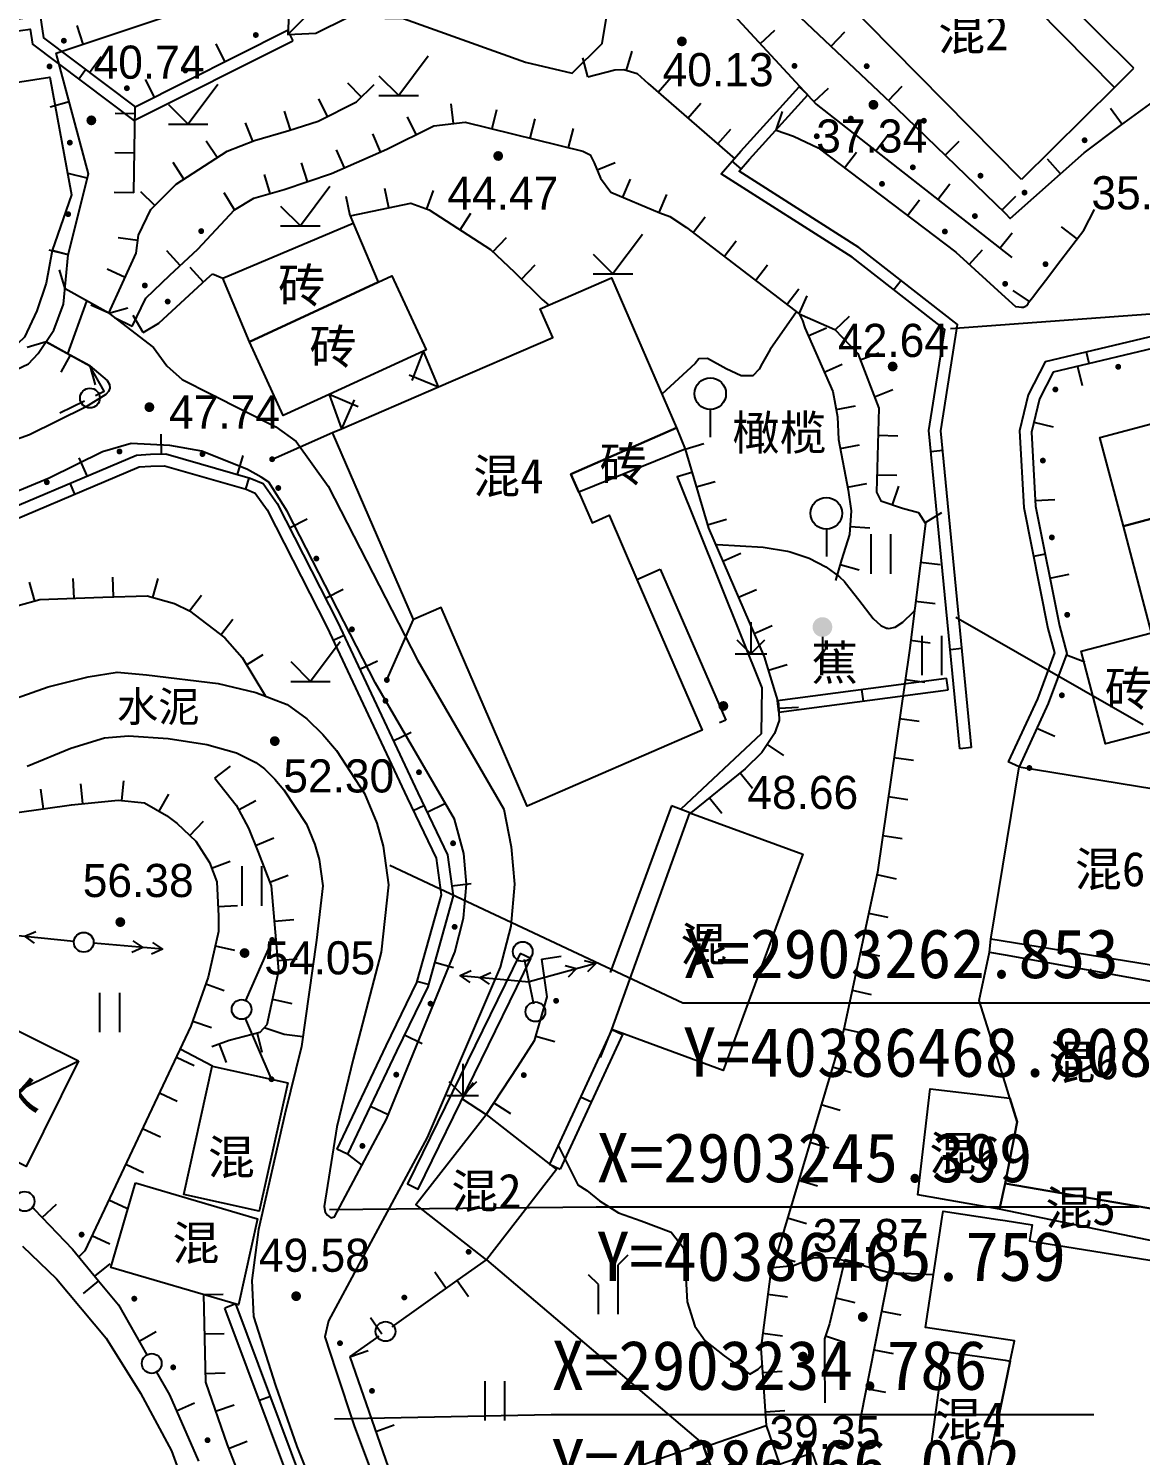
# Model space of a CAD drawing. Header units: metres. Extents: x 36500 to 80772748, y -35000 to 5806266.
# Drawn here: x 40382659 to 40382715.4, y 2902416.9 to 2902489.2 of the extents above; entities that cross this region are included whole.
import ezdxf
from ezdxf.enums import TextEntityAlignment as Align

# ---------------------------------------------------------------- set-up
doc = ezdxf.new("R2010")
doc.units = ezdxf.units.M
doc.header["$LTSCALE"] = 10
for name, pattern in [('2', [0]), ('229', [1.5, 1, -0.5]), ('243432', [0]), ('X1', [1.5, 1, -0.5])]:
    doc.linetypes.add(name, pattern=pattern)
doc.layers.add('dx', color=252, linetype='Continuous')
doc.layers.add('坐标', color=7, linetype='Continuous')
doc.styles.add('DMZD', font='')
doc.styles.add('GKXD', font='')
doc.styles.add('HZ', font='')
doc.styles.add('JMXD', font='')
doc.styles.add('JTXD', font='')
doc.styles.add('ZBZD', font='')
doc.styles.get('DMZD').set_extended_font_data('方正中等线简体')
doc.styles.get('GKXD').set_extended_font_data('SimSun')
doc.styles.get('HZ').set_extended_font_data('SimSun')
doc.styles.get('JMXD').set_extended_font_data('SimSun')
doc.styles.get('JTXD').set_extended_font_data('SimSun')
doc.styles.get('ZBZD').set_extended_font_data('SimSun')
doc.linetypes.add('120', pattern='A,0,[149,SSAAA.SHX,S=0.1,R=0,X=0,Y=0],-0.8', length=0.8)

# ---------------------------------------------------------------- blocks, each defined once
blk = doc.blocks.new('954200')
at = {"color": 0, "linetype": 'Continuous', "lineweight": -3, "flags": 128}
for points in [[(0, 1.6), (0, 0), (0.707, 0.707)], [(-0.8, 0), (0.8, 0)], [(-0.707, 0.707), (0, 0)]]:
    blk.add_lwpolyline(points, dxfattribs=at)
blk = doc.blocks.new('925100')
at = {"linetype": '2'}
h = blk.add_hatch(color=0, dxfattribs=at)
edge = h.paths.add_edge_path(flags=0)
edge.add_arc((0, 2), 0.5, 0, 360)
at = {"color": 0, "linetype": 'Continuous', "flags": 128}
blk.add_lwpolyline([(0, 1.5), (0, 0)], dxfattribs=at)
blk = doc.blocks.new('914100')
at = {"color": 0, "linetype": 'Continuous', "lineweight": -3, "flags": 128}
for points in [[(1.5, 2), (0, 0)], [(-1, 1), (0, 0)], [(-1, 0), (1, 0)]]:
    blk.add_lwpolyline(points, dxfattribs=at)
blk = doc.blocks.new('941100')
at = {"color": 0, "linetype": 'Continuous', "lineweight": -3, "flags": 128}
for points in [[(-0.5, 2), (-0.5, 0)], [(0.5, 2), (0.5, 0)]]:
    blk.add_lwpolyline(points, dxfattribs=at)
blk = doc.blocks.new('921100')
at = {"color": 0, "linetype": 'Continuous', "lineweight": -3, "flags": 128}
blk.add_lwpolyline([(0, 1.4), (0, 0)], dxfattribs=at)
at = {"color": 0, "linetype": 'Continuous', "lineweight": -3}
blk.add_circle((0, 2.2), 0.8, dxfattribs=at)
blk = doc.blocks.new('6452110')
at = {"linetype": '2'}
h = blk.add_hatch(color=0, dxfattribs=at)
edge = h.paths.add_edge_path(flags=0)
edge.add_arc((0, 0.85), 0.15, 0, 360)
blk = doc.blocks.new('6452120')
at = {"color": 0, "linetype": 'Continuous', "flags": 128}
blk.add_lwpolyline([(0, 0), (0, 1)], dxfattribs=at)
blk = doc.blocks.new('4641010')
at = {"color": 0, "linetype": 'Continuous', "flags": 128}
blk.add_lwpolyline([(0, 0), (0, 1)], dxfattribs=at)
blk = doc.blocks.new('5210030')
at = {"linetype": '2'}
h = blk.add_hatch(color=0, dxfattribs=at)
edge = h.paths.add_edge_path(flags=0)
edge.add_arc((3.85, 0), 0.15, 0, 360)
at = {"color": 0, "linetype": 'Continuous', "flags": 128}
blk.add_lwpolyline([(3.8, 0), (0.5, 0)], dxfattribs=at)
blk = doc.blocks.new('513200')
at = {"color": 0, "linetype": 'Continuous', "lineweight": -3}
blk.add_circle((0, 0), 0.5, dxfattribs=at)
blk = doc.blocks.new('5113010')
at = {"color": 0, "linetype": 'Continuous', "flags": 128}
for points in [[(4, 0), (0.5, 0)], [(2.48, 0.3), (3, 0), (2.48, -0.3)], [(3.48, 0.3), (4, 0), (3.48, -0.3)]]:
    blk.add_lwpolyline(points, dxfattribs=at)
blk = doc.blocks.new('5142010')
at = {"color": 0, "linetype": 'Continuous'}
blk.add_circle((0, 0), 0.5, dxfattribs=at)
blk = doc.blocks.new('gc200')
at = {"linetype": '2'}
h = blk.add_hatch(color=0, dxfattribs=at)
edge = h.paths.add_edge_path(flags=0)
edge.add_arc((0, 0), 0.25, 0, 360)

msp = doc.modelspace()

# ---------------------------------------------------------------- hatches: boundary and pattern name
at = {"layer": 'dx', "linetype": '2'}
h = msp.add_hatch(color=252, dxfattribs=at)
edge = h.paths.add_edge_path(flags=0)
edge.add_arc((40382660.79, 2902488.624), 0.15, 0, 360)
h = msp.add_hatch(color=252, dxfattribs=at)
edge = h.paths.add_edge_path(flags=0)
edge.add_arc((40382670.52, 2902488.914), 0.15, 0, 360)
h = msp.add_hatch(color=252, dxfattribs=at)
edge = h.paths.add_edge_path(flags=0)
edge.add_arc((40382660.064, 2902487.322), 0.15, 0, 360)
h = msp.add_hatch(color=252, dxfattribs=at)
edge = h.paths.add_edge_path(flags=0)
edge.add_arc((40382666.947, 2902487.115), 0.15, 0, 360)
h = msp.add_hatch(color=252, dxfattribs=at)
edge = h.paths.add_edge_path(flags=0)
edge.add_arc((40382697.827, 2902487.347), 0.15, 0, 360)
h = msp.add_hatch(color=252, dxfattribs=at)
edge = h.paths.add_edge_path(flags=0)
edge.add_arc((40382701.487, 2902487.333), 0.15, 0, 360)
h = msp.add_hatch(color=252, dxfattribs=at)
edge = h.paths.add_edge_path(flags=0)
edge.add_arc((40382663.985, 2902486.216), 0.15, 0, 360)
h = msp.add_hatch(color=252, dxfattribs=at)
edge = h.paths.add_edge_path(flags=0)
edge.add_arc((40382700.68, 2902484.677), 0.15, 0, 360)
h = msp.add_hatch(color=252, dxfattribs=at)
edge = h.paths.add_edge_path(flags=0)
edge.add_arc((40382704.387, 2902484.568), 0.15, 0, 360)
h = msp.add_hatch(color=252, dxfattribs=at)
edge = h.paths.add_edge_path(flags=0)
edge.add_arc((40382661.094, 2902483.457), 0.15, 0, 360)
h = msp.add_hatch(color=252, dxfattribs=at)
edge = h.paths.add_edge_path(flags=0)
edge.add_arc((40382698.955, 2902483.782), 0.15, 0, 360)
h = msp.add_hatch(color=252, dxfattribs=at)
edge = h.paths.add_edge_path(flags=0)
edge.add_arc((40382712.534, 2902483.578), 0.15, 0, 360)
h = msp.add_hatch(color=252, dxfattribs=at)
edge = h.paths.add_edge_path(flags=0)
edge.add_arc((40382703.826, 2902482.206), 0.15, 0, 360)
h = msp.add_hatch(color=252, dxfattribs=at)
edge = h.paths.add_edge_path(flags=0)
edge.add_arc((40382707.256, 2902481.781), 0.15, 0, 360)
h = msp.add_hatch(color=252, dxfattribs=at)
edge = h.paths.add_edge_path(flags=0)
edge.add_arc((40382702.263, 2902481.367), 0.15, 0, 360)
h = msp.add_hatch(color=252, dxfattribs=at)
edge = h.paths.add_edge_path(flags=0)
edge.add_arc((40382709.489, 2902480.925), 0.15, 0, 360)
h = msp.add_hatch(color=252, dxfattribs=at)
edge = h.paths.add_edge_path(flags=0)
edge.add_arc((40382661.009, 2902479.832), 0.15, 0, 360)
h = msp.add_hatch(color=252, dxfattribs=at)
edge = h.paths.add_edge_path(flags=0)
edge.add_arc((40382706.973, 2902479.736), 0.15, 0, 360)
h = msp.add_hatch(color=252, dxfattribs=at)
edge = h.paths.add_edge_path(flags=0)
edge.add_arc((40382667.753, 2902478.974), 0.15, 0, 360)
h = msp.add_hatch(color=252, dxfattribs=at)
edge = h.paths.add_edge_path(flags=0)
edge.add_arc((40382705.451, 2902478.951), 0.15, 0, 360)
h = msp.add_hatch(color=252, dxfattribs=at)
edge = h.paths.add_edge_path(flags=0)
edge.add_arc((40382710.553, 2902477.298), 0.15, 0, 360)
h = msp.add_hatch(color=252, dxfattribs=at)
edge = h.paths.add_edge_path(flags=0)
edge.add_arc((40382664.894, 2902476.215), 0.15, 0, 360)
h = msp.add_hatch(color=252, dxfattribs=at)
edge = h.paths.add_edge_path(flags=0)
edge.add_arc((40382708.505, 2902476.302), 0.15, 0, 360)
h = msp.add_hatch(color=252, dxfattribs=at)
edge = h.paths.add_edge_path(flags=0)
edge.add_arc((40382666.054, 2902475.401), 0.15, 0, 360)
h = msp.add_hatch(color=252, dxfattribs=at)
edge = h.paths.add_edge_path(flags=0)
edge.add_arc((40382714.237, 2902472.096), 0.15, 0, 360)
h = msp.add_hatch(color=252, dxfattribs=at)
edge = h.paths.add_edge_path(flags=0)
edge.add_arc((40382711.052, 2902470.946), 0.15, 0, 360)
h = msp.add_hatch(color=252, dxfattribs=at)
edge = h.paths.add_edge_path(flags=0)
edge.add_arc((40382663.611, 2902467.801), 0.15, 0, 360)
h = msp.add_hatch(color=252, dxfattribs=at)
edge = h.paths.add_edge_path(flags=0)
edge.add_arc((40382667.816, 2902467.67), 0.15, 0, 360)
h = msp.add_hatch(color=252, dxfattribs=at)
edge = h.paths.add_edge_path(flags=0)
edge.add_arc((40382710.419, 2902467.34), 0.15, 0, 360)
h = msp.add_hatch(color=252, dxfattribs=at)
edge = h.paths.add_edge_path(flags=0)
edge.add_arc((40382659.927, 2902466.242), 0.15, 0, 360)
h = msp.add_hatch(color=252, dxfattribs=at)
edge = h.paths.add_edge_path(flags=0)
edge.add_arc((40382671.659, 2902465.951), 0.15, 0, 360)
h = msp.add_hatch(color=252, dxfattribs=at)
edge = h.paths.add_edge_path(flags=0)
edge.add_arc((40382710.873, 2902463.446), 0.15, 0, 360)
h = msp.add_hatch(color=252, dxfattribs=at)
edge = h.paths.add_edge_path(flags=0)
edge.add_arc((40382673.589, 2902462.373), 0.15, 0, 360)
h = msp.add_hatch(color=252, dxfattribs=at)
edge = h.paths.add_edge_path(flags=0)
edge.add_arc((40382711.653, 2902459.523), 0.15, 0, 360)
h = msp.add_hatch(color=252, dxfattribs=at)
edge = h.paths.add_edge_path(flags=0)
edge.add_arc((40382675.395, 2902458.786), 0.15, 0, 360)
h = msp.add_hatch(color=252, dxfattribs=at)
edge = h.paths.add_edge_path(flags=0)
edge.add_arc((40382677.094, 2902455.164), 0.15, 0, 360)
h = msp.add_hatch(color=252, dxfattribs=at)
edge = h.paths.add_edge_path(flags=0)
edge.add_arc((40382711.382, 2902455.442), 0.15, 0, 360)
h = msp.add_hatch(color=252, dxfattribs=at)
edge = h.paths.add_edge_path(flags=0)
edge.add_arc((40382678.792, 2902451.542), 0.15, 0, 360)
h = msp.add_hatch(color=252, dxfattribs=at)
edge = h.paths.add_edge_path(flags=0)
edge.add_arc((40382709.733, 2902451.758), 0.15, 0, 360)
h = msp.add_hatch(color=252, dxfattribs=at)
edge = h.paths.add_edge_path(flags=0)
edge.add_arc((40382680.519, 2902447.941), 0.15, 0, 360)
h = msp.add_hatch(color=252, dxfattribs=at)
edge = h.paths.add_edge_path(flags=0)
edge.add_arc((40382680.599, 2902443.703), 0.15, 0, 360)
h = msp.add_hatch(color=252, dxfattribs=at)
edge = h.paths.add_edge_path(flags=0)
edge.add_arc((40382679.376, 2902439.81), 0.15, 0, 360)
h = msp.add_hatch(color=252, dxfattribs=at)
edge = h.paths.add_edge_path(flags=0)
edge.add_arc((40382685.742, 2902439.955), 0.15, 0, 360)
h = msp.add_hatch(color=252, dxfattribs=at)
edge = h.paths.add_edge_path(flags=0)
edge.add_arc((40382677.64, 2902436.211), 0.15, 0, 360)
h = msp.add_hatch(color=252, dxfattribs=at)
edge = h.paths.add_edge_path(flags=0)
edge.add_arc((40382684.105, 2902436.19), 0.15, 0, 360)
h = msp.add_hatch(color=252, dxfattribs=at)
edge = h.paths.add_edge_path(flags=0)
edge.add_arc((40382675.923, 2902432.598), 0.15, 0, 360)
h = msp.add_hatch(color=252, dxfattribs=at)
edge = h.paths.add_edge_path(flags=0)
edge.add_arc((40382676.41, 2902420.181), 0.15, 0, 360)

# ---------------------------------------------------------------- linework, layer by layer
at = {"layer": 'dx', "color": 252, "linetype": '229', "lineweight": -3, "flags": 128}
for points in [[(40382714.047, 2902486.248), (40382715.027, 2902487.235), (40382708.501, 2902493.728), (40382704.451, 2902497.757), (40382703.574, 2902496.876)], [(40382656.601, 2902472.182), (40382657.312, 2902471.453), (40382659.004, 2902472.248), (40382659.484, 2902472.773), (40382660.29, 2902473.949), (40382660.775, 2902475.276), (40382661.012, 2902477.77), (40382660.197, 2902477.995)], [(40382689.828, 2902461.317), (40382691.02, 2902461.836), (40382694.346, 2902454.186), (40382693.154, 2902453.668)], [(40382692.529, 2902449.492), (40382691.591, 2902449.838), (40382687.55, 2902438.881), (40382688.488, 2902438.536)]]:
    msp.add_lwpolyline(points, dxfattribs=at)
at = {"layer": 'dx', "color": 252, "linetype": 'Continuous', "lineweight": -3, "flags": 128}
for points in [[(40382709.326, 2902481.597), (40382698.904, 2902492.175), (40382699.953, 2902493.264), (40382703.465, 2902496.986), (40382714.047, 2902486.249)], [(40382683.6, 2902491.514), (40382672.322, 2902492.571), (40382672.145, 2902488.937), (40382673.562, 2902489.009), (40382675.16, 2902489.794), (40382678.014, 2902489.743), (40382684.191, 2902487.535), (40382686.565, 2902486.977), (40382688.074, 2902488.481), (40382688.565, 2902491.482), (40382684.575, 2902492.262), (40382683.681, 2902492.35)], [(40382656.801, 2902486.272), (40382660.076, 2902486.773), (40382661.172, 2902480.808), (40382660.197, 2902477.995), (40382659.888, 2902476.334), (40382659.418, 2902474.94), (40382658.788, 2902473.602), (40382658.109, 2902472.93), (40382657.554, 2902472.523), (40382657.06, 2902472.374), (40382656.601, 2902472.182), (40382656.232, 2902472.101), (40382655.354, 2902471.917), (40382653.887, 2902471.798), (40382653.653, 2902473.959), (40382652.603, 2902480.635), (40382654.737, 2902480.976), (40382654.534, 2902482.588), (40382657.242, 2902483.052)], [(40382670.208, 2902473.359), (40382668.847, 2902476.591), (40382675.459, 2902479.373), (40382676.716, 2902476.384)], [(40382670.208, 2902473.359), (40382676.716, 2902476.384), (40382677.418, 2902476.71), (40382679.154, 2902472.951), (40382679.026, 2902472.892), (40382674.244, 2902470.697), (40382671.909, 2902469.625)], [(40382691.84, 2902468.997), (40382686.49, 2902466.648), (40382686.893, 2902465.733), (40382687.571, 2902464.191), (40382688.434, 2902464.566), (40382689.828, 2902461.318), (40382693.154, 2902453.668), (40382684.282, 2902449.824), (40382679.918, 2902459.893), (40382678.515, 2902459.284), (40382674.412, 2902468.761), (40382674.859, 2902468.954), (40382679.774, 2902471.08), (40382685.57, 2902473.587), (40382684.942, 2902475.036), (40382688.546, 2902476.599)], [(40382674.244, 2902470.697), (40382674.859, 2902468.954), (40382679.774, 2902471.08), (40382679.026, 2902472.892)], [(40382714.512, 2902464.016), (40382713.312, 2902468.503), (40382721.061, 2902470.575), (40382722.26, 2902466.089), (40382722.261, 2902466.087)], [(40382691.84, 2902468.997), (40382692.279, 2902467.922), (40382686.893, 2902465.733), (40382686.49, 2902466.648)], [(40382714.512, 2902464.016), (40382722.261, 2902466.087), (40382723.881, 2902459.904), (40382716.122, 2902457.871), (40382715.929, 2902458.609)], [(40382716.122, 2902457.871), (40382717.159, 2902453.912), (40382713.597, 2902452.978), (40382712.366, 2902457.675), (40382715.929, 2902458.609)], [(40382707.786, 2902443.088), (40382709.211, 2902451.82), (40382719.355, 2902450.166), (40382720.36, 2902450.002), (40382718.936, 2902441.27)], [(40382688.566, 2902438.506), (40382692.529, 2902449.492), (40382698.255, 2902447.381), (40382694.21, 2902436.423)], [(40382683.918, 2902442.358), (40382678.215, 2902430.676), (40382678.753, 2902430.414), (40382684.456, 2902442.096)], [(40382707.706, 2902442.422), (40382708.501, 2902442.28), (40382718.867, 2902440.416), (40382719.336, 2902440.334), (40382717.364, 2902429.175), (40382708.501, 2902430.693), (40382709.116, 2902433.828), (40382708.743, 2902435.022), (40382708.501, 2902435.797), (40382707.196, 2902439.971)], [(40382661.539, 2902436.904), (40382658.882, 2902431.562), (40382654.775, 2902433.602), (40382657.431, 2902438.946)], [(40382672.136, 2902435.795), (40382670.693, 2902429.296), (40382666.874, 2902430.142), (40382668.316, 2902436.644)], [(40382709.116, 2902433.828), (40382708.501, 2902430.693), (40382708.227, 2902429.389), (40382704.084, 2902430.126), (40382704.702, 2902435.491), (40382708.743, 2902435.022)], [(40382682.199, 2902434.187), (40382685.764, 2902431.399), (40382682.216, 2902426.831), (40382678.634, 2902429.622)], [(40382664.424, 2902430.725), (40382670.607, 2902428.908), (40382669.639, 2902424.551), (40382663.165, 2902426.428)], [(40382708.227, 2902429.389), (40382708.501, 2902430.693), (40382717.364, 2902429.175), (40382717.082, 2902427.555)], [(40382707.553, 2902415.947), (40382708.501, 2902420.447), (40382708.763, 2902421.692), (40382708.979, 2902422.719), (40382704.47, 2902423.402), (40382705.318, 2902428.987), (40382705.363, 2902429.287), (40382708.142, 2902428.865), (40382708.501, 2902428.81), (40382709.868, 2902428.602), (40382709.746, 2902427.791), (40382719.526, 2902426.209), (40382717.514, 2902414.156), (40382708.164, 2902415.819)], [(40382708.763, 2902421.692), (40382708.501, 2902420.447), (40382707.553, 2902415.947), (40382708.164, 2902415.819), (40382707.998, 2902414.548), (40382704.43, 2902415.038), (40382705.415, 2902422.179), (40382708.501, 2902421.73)], [(40382695.623, 2902410.601), (40382693.233, 2902417.32), (40382696.387, 2902418.422), (40382697.069, 2902416.467), (40382698.716, 2902417.042), (40382700.576, 2902411.717), (40382698.861, 2902411.118), (40382698.67, 2902411.665)], [(40382695.623, 2902410.601), (40382694.642, 2902410.253), (40382695.755, 2902407.147), (40382696.205, 2902407.309), (40382697.188, 2902404.57), (40382697.727, 2902404.764), (40382700.594, 2902396.786), (40382688.468, 2902392.472), (40382681.084, 2902413.224), (40382693.161, 2902417.521), (40382693.233, 2902417.32)]]:
    msp.add_lwpolyline(points, close=True, dxfattribs=at)
for points in [[(40382689.927, 2902495.11), (40382691.296, 2902494.771), (40382697.118, 2902490.604), (40382697.831, 2902490.096), (40382703.006, 2902485.212), (40382708.501, 2902479.876), (40382708.767, 2902479.617), (40382712.513, 2902482.936), (40382714.352, 2902484.323), (40382717.517, 2902486.62), (40382717.867, 2902486.724), (40382718.352, 2902486.477), (40382719.019, 2902486.012), (40382720.864, 2902483.993), (40382721.793, 2902482.717), (40382721.336, 2902481.68), (40382720.567, 2902480.402), (40382720.598, 2902478.725), (40382720.689, 2902476.684), (40382722.491, 2902474.57), (40382722.664, 2902474), (40382722.271, 2902473.655), (40382722.207, 2902473.626)], [(40382661.012, 2902477.77), (40382662.033, 2902481.877), (40382660.405, 2902487.986), (40382672.293, 2902491.982)], [(40382689.509, 2902491.686), (40382690.748, 2902491.516), (40382691.674, 2902491.774), (40382692.569, 2902491.817), (40382693.705, 2902491.074), (40382698.931, 2902485.415), (40382708.848, 2902477.628)], [(40382651.731, 2902488.657), (40382658.496, 2902489.727), (40382659.582, 2902489.899), (40382659.759, 2902488.775), (40382664.403, 2902485.275), (40382672.126, 2902489.162)], [(40382673.274, 2902490.069), (40382672.145, 2902488.937)], [(40382651.825, 2902488.065), (40382658.59, 2902489.134), (40382659.083, 2902489.212), (40382659.204, 2902488.442), (40382664.34, 2902484.572), (40382672.396, 2902488.626)], [(40382661.775, 2902488.447), (40382661.457, 2902489.395)], [(40382672.126, 2902489.162), (40382672.396, 2902488.626)], [(40382696.103, 2902488.477), (40382696.838, 2902489.155)], [(40382668.958, 2902487.568), (40382668.509, 2902488.461)], [(40382699.689, 2902488.342), (40382700.375, 2902489.07)], [(40382662.087, 2902487.021), (40382662.689, 2902487.819)], [(40382687.355, 2902486.796), (40382687.106, 2902487.765)], [(40382689.304, 2902487.132), (40382689.601, 2902488.087)], [(40382661.906, 2902487.157), (40382661.545, 2902486.678)], [(40382687.355, 2902486.796), (40382688.727, 2902487.149), (40382689.173, 2902487.173), (40382689.858, 2902486.96), (40382690.407, 2902486.455), (40382694.802, 2902482.644)], [(40382663.066, 2902474.805), (40382664.453, 2902477.855), (40382664.572, 2902478.759), (40382665.203, 2902480.061), (40382666.488, 2902481.359), (40382669.065, 2902483.029), (40382670.458, 2902483.574), (40382672.197, 2902484.076), (40382673.676, 2902484.551), (40382675.632, 2902485.52), (40382676.524, 2902486.398)], [(40382665.385, 2902485.77), (40382664.936, 2902486.663)], [(40382675.882, 2902485.766), (40382675.181, 2902486.479)], [(40382690.916, 2902486.014), (40382691.572, 2902486.769)], [(40382706.205, 2902452.734), (40382704.639, 2902468.868), (40382705.444, 2902473.988), (40382700.751, 2902477.656), (40382694.112, 2902481.871), (40382695.103, 2902483.019), (40382698.058, 2902486.282)], [(40382698.502, 2902485.879), (40382698.058, 2902486.282)], [(40382698.817, 2902485.538), (40382699.551, 2902486.217)], [(40382702.598, 2902485.597), (40382703.284, 2902486.324)], [(40382661.063, 2902485.518), (40382660.096, 2902485.261)], [(40382674.155, 2902484.788), (40382673.711, 2902485.684)], [(40382706.802, 2902452.792), (40382705.244, 2902468.85), (40382706.092, 2902474.243), (40382701.097, 2902478.147), (40382695.02, 2902482.005), (40382695.553, 2902482.621), (40382698.502, 2902485.879)], [(40382664.398, 2902484.921), (40382663.398, 2902484.935)], [(40382664.339, 2902480.921), (40382664.403, 2902485.275)], [(40382672.28, 2902484.103), (40382671.975, 2902485.055)], [(40382680.539, 2902484.428), (40382680.416, 2902485.42)], [(40382682.494, 2902484.167), (40382682.733, 2902485.138)], [(40382692.427, 2902484.704), (40382693.083, 2902485.459)], [(40382696.893, 2902484.087), (40382697.213, 2902485.034)], [(40382714.433, 2902484.382), (40382713.846, 2902485.191)], [(40382669.442, 2902480.051), (40382670.425, 2902480.65), (40382671.962, 2902481.089), (40382674.354, 2902481.892), (40382677.169, 2902483.135), (40382679.546, 2902484.305), (40382681.134, 2902484.501), (40382687.105, 2902483.032), (40382687.469, 2902482.834), (40382687.67, 2902482.433), (40382687.991, 2902481.65), (40382688.515, 2902480.941), (40382691.001, 2902479.9), (40382691.511, 2902479.717), (40382692.359, 2902479.158), (40382698.067, 2902474.777), (40382698.229, 2902474.446), (40382698.349, 2902474.063), (40382699.768, 2902470.844), (40382700.009, 2902469.552), (40382700.053, 2902468.402), (40382700.545, 2902465.842), (40382700.704, 2902464.798), (40382700.613, 2902463.586), (40382700.211, 2902462.309), (40382699.911, 2902461.264)], [(40382670.363, 2902483.537), (40382669.998, 2902484.468)], [(40382678.649, 2902483.864), (40382678.207, 2902484.761)], [(40382684.436, 2902483.689), (40382684.675, 2902484.66)], [(40382686.378, 2902483.211), (40382686.617, 2902484.182)], [(40382693.938, 2902483.393), (40382694.594, 2902484.149)], [(40382696.893, 2902484.087), (40382697.778, 2902483.788), (40382699.02, 2902483.197), (40382706.008, 2902477.901), (40382708.501, 2902475.629), (40382709.022, 2902475.154), (40382709.203, 2902475.128), (40382709.337, 2902475.117), (40382709.434, 2902475.124), (40382709.503, 2902475.145), (40382709.559, 2902475.175), (40382709.604, 2902475.209), (40382709.641, 2902475.252), (40382709.675, 2902475.306), (40382709.711, 2902475.368), (40382709.758, 2902475.438), (40382709.821, 2902475.524), (40382709.905, 2902475.631), (40382710.094, 2902475.874), (40382710.549, 2902476.469), (40382711.336, 2902477.5), (40382712.496, 2902479.024), (40382713.033, 2902480.07)], [(40382668.556, 2902482.699), (40382668.012, 2902483.538)], [(40382676.849, 2902482.993), (40382676.445, 2902483.908)], [(40382701.945, 2902483.048), (40382702.562, 2902483.835)], [(40382705.473, 2902482.816), (40382706.17, 2902483.534)], [(40382664.369, 2902482.921), (40382663.369, 2902482.935)], [(40382675.019, 2902482.186), (40382674.615, 2902483.101)], [(40382700.367, 2902482.176), (40382700.971, 2902482.973)], [(40382711.318, 2902481.877), (40382710.655, 2902482.626)], [(40382661.977, 2902481.652), (40382661.006, 2902481.893)], [(40382666.878, 2902481.611), (40382666.334, 2902482.45)], [(40382673.147, 2902481.487), (40382672.829, 2902482.435)], [(40382687.817, 2902482.074), (40382688.743, 2902482.453)], [(40382671.241, 2902480.883), (40382670.966, 2902481.845)], [(40382689.124, 2902480.686), (40382689.511, 2902481.608)], [(40382705.091, 2902480.578), (40382705.708, 2902481.365)], [(40382664.339, 2902480.921), (40382663.339, 2902480.936)], [(40382665.407, 2902480.268), (40382664.697, 2902480.971)], [(40382669.442, 2902480.051), (40382668.921, 2902480.905)], [(40382675.304, 2902479.741), (40382675.098, 2902480.72)], [(40382677.261, 2902480.153), (40382677.055, 2902481.132)], [(40382679.184, 2902480.099), (40382679.528, 2902481.038)], [(40382690.969, 2902479.914), (40382691.355, 2902480.836)], [(40382703.555, 2902479.76), (40382704.159, 2902480.557)], [(40382708.343, 2902480.029), (40382709.039, 2902480.747)], [(40382664.253, 2902474.141), (40382664.948, 2902475.571), (40382666.16, 2902476.747), (40382667.585, 2902478.061), (40382669.442, 2902480.051)], [(40382675.304, 2902479.741), (40382678.387, 2902480.391), (40382679.311, 2902480.053), (40382682.418, 2902478.034), (40382683.633, 2902476.884), (40382685.036, 2902475.513)], [(40382680.875, 2902479.036), (40382681.42, 2902479.875)], [(40382692.683, 2902478.91), (40382693.292, 2902479.703)], [(40382712.162, 2902478.586), (40382711.367, 2902479.192)], [(40382664.538, 2902478.499), (40382663.546, 2902478.63)], [(40382682.534, 2902477.924), (40382683.221, 2902478.65)], [(40382694.269, 2902477.692), (40382694.878, 2902478.485)], [(40382708.237, 2902478.108), (40382708.854, 2902478.894)], [(40382661.012, 2902477.77), (40382660.042, 2902478.011)], [(40382666.69, 2902477.235), (40382666.012, 2902477.97)], [(40382706.69, 2902477.28), (40382707.364, 2902478.019)], [(40382663.893, 2902476.625), (40382662.983, 2902477.039)], [(40382667.864, 2902476.387), (40382667.187, 2902477.123)], [(40382683.982, 2902476.544), (40382684.681, 2902477.259)], [(40382695.856, 2902476.474), (40382696.465, 2902477.268)], [(40382664.807, 2902473.83), (40382665.596, 2902474.301), (40382668.038, 2902476.547), (40382668.323, 2902476.804)], [(40382663.066, 2902474.805), (40382660.848, 2902476.046)], [(40382660.996, 2902472.754), (40382661.957, 2902475.425)], [(40382697.442, 2902475.257), (40382698.051, 2902476.05)], [(40382698.067, 2902474.777), (40382698.47, 2902475.692)], [(40382709.736, 2902475.406), (40382708.906, 2902475.963)], [(40382663.066, 2902474.805), (40382662.155, 2902475.219)], [(40382663.066, 2902474.805), (40382665.339, 2902473.081), (40382666.017, 2902472.145), (40382666.79, 2902471.449), (40382668.252, 2902470.71), (40382671.533, 2902469.053), (40382672.572, 2902468.314), (40382674.19, 2902466.047), (40382678.714, 2902457.217), (40382683.086, 2902449.673), (40382683.468, 2902447.761), (40382683.627, 2902445.862), (40382683.44, 2902443.731), (40382682.912, 2902441.663), (40382679.205, 2902433.021), (40382674.198, 2902423.74), (40382674.012, 2902422.918), (40382674.582, 2902421.22), (40382675.51, 2902418.41), (40382677.562, 2902412.909)], [(40382664.807, 2902473.83), (40382664.295, 2902474.689)], [(40382698.067, 2902474.777), (40382699.867, 2902473.985), (40382701.035, 2902472.77), (40382702.103, 2902469.998), (40382701.991, 2902465.745), (40382702.201, 2902465.293), (40382703.301, 2902464.93), (40382704.119, 2902464.706), (40382704.46, 2902464.15), (40382703.65, 2902457.718), (40382702.03, 2902446.476), (40382700.32, 2902438.511), (40382696.586, 2902425.976), (40382696.126, 2902422.355), (40382696.387, 2902418.422)], [(40382699.89, 2902473.961), (40382700.611, 2902474.654)], [(40382664.253, 2902474.141), (40382663.353, 2902474.578)], [(40382698.528, 2902473.658), (40382699.443, 2902474.062)], [(40382721.638, 2902470.74), (40382720.596, 2902474.392), (40382717.618, 2902473.42), (40382717.495, 2902474.005), (40382710.531, 2902472.342), (40382709.678, 2902470.674), (40382709.232, 2902468.842), (40382709.451, 2902464.96), (40382710.669, 2902458.83), (40382711.009, 2902457.592), (40382710.138, 2902455.255), (40382708.666, 2902452.072)], [(40382661.109, 2902472.692), (40382659.887, 2902473.361)], [(40382659.887, 2902473.361), (40382662.104, 2902472.147)], [(40382721.061, 2902470.575), (40382720.19, 2902473.628), (40382717.168, 2902472.642), (40382717.035, 2902473.278), (40382710.939, 2902471.822), (40382710.244, 2902470.464), (40382709.837, 2902468.787), (40382710.047, 2902465.035), (40382711.253, 2902458.968), (40382711.639, 2902457.564), (40382710.693, 2902455.024), (40382709.211, 2902451.82)], [(40382661.109, 2902472.692), (40382660.629, 2902471.815)], [(40382662.391, 2902470.647), (40382662.828, 2902470.863), (40382662.104, 2902472.147), (40382661.109, 2902472.692)], [(40382678.441, 2902471.403), (40382679.026, 2902472.892)], [(40382701.16, 2902472.445), (40382702.094, 2902472.805)], [(40382712.771, 2902472.26), (40382712.632, 2902472.844)], [(40382662.104, 2902472.147), (40382662.984, 2902471.396), (40382663.098, 2902471.203), (40382663.117, 2902471.004), (40382663.052, 2902470.838), (40382662.914, 2902470.691), (40382661.88, 2902470.05), (40382659.042, 2902468.654), (40382650.117, 2902465.428), (40382649.797, 2902465.544), (40382649.548, 2902465.833), (40382649.39, 2902466.099)], [(40382699.334, 2902471.828), (40382700.25, 2902472.232)], [(40382712.175, 2902472.118), (40382712.408, 2902471.145)], [(40382678.292, 2902471.682), (40382679.774, 2902471.08)], [(40382660.587, 2902469.755), (40382661.836, 2902470.372)], [(40382675.717, 2902470.073), (40382674.244, 2902470.697)], [(40382675.499, 2902470.42), (40382674.859, 2902468.954)], [(40382701.879, 2902470.579), (40382702.812, 2902470.938)], [(40382699.938, 2902469.935), (40382700.921, 2902470.119)], [(40382709.96, 2902469.295), (40382710.932, 2902469.059)], [(40382657.561, 2902455.015), (40382659.989, 2902455.867), (40382662.017, 2902456.382), (40382663.491, 2902456.611), (40382664.976, 2902456.485), (40382668.604, 2902456.033), (40382670.517, 2902455.591), (40382672.107, 2902454.978), (40382673.103, 2902454.257), (40382673.918, 2902453.454), (40382674.609, 2902452.637), (40382676.029, 2902450.462), (40382676.649, 2902448.961), (40382676.98, 2902447.797), (40382677.249, 2902445.829), (40382676.871, 2902442.418), (40382675.457, 2902437.004), (40382674.622, 2902433.569), (40382673.986, 2902429.522), (40382674.033, 2902429.235), (40382674.151, 2902429.082), (40382674.331, 2902428.951), (40382674.508, 2902429.003), (40382677.137, 2902433.955), (40382680.607, 2902442.425), (40382681.044, 2902444.139), (40382681.196, 2902445.866), (40382681.065, 2902447.422), (40382680.585, 2902449.158), (40382676.587, 2902456.056), (40382672.115, 2902464.784), (40382671.173, 2902466.24), (40382670.797, 2902466.508), (40382670.105, 2902466.892), (40382667.78, 2902467.814), (40382666.158, 2902468.109), (40382664.203, 2902468.198), (40382662.757, 2902467.781), (40382660.04, 2902466.445), (40382651.762, 2902463.021)], [(40382665.747, 2902467.677), (40382665.719, 2902468.677)], [(40382692.279, 2902467.922), (40382693.238, 2902468.206)], [(40382700.14, 2902467.951), (40382701.122, 2902468.14)], [(40382702.067, 2902468.621), (40382703.066, 2902468.595)], [(40382643.455, 2902458.986), (40382650.611, 2902461.86), (40382655.753, 2902463.933), (40382664.474, 2902467.623), (40382665.176, 2902467.661), (40382665.962, 2902467.684), (40382670.227, 2902466.456), (40382670.887, 2902466.181), (40382671.605, 2902465.159), (40382674.662, 2902459.171), (40382678.727, 2902450.504), (40382680.244, 2902447.362), (40382680.52, 2902445.282), (40382679.233, 2902440.661), (40382677.656, 2902437.408), (40382675.17, 2902432.178)], [(40382661.964, 2902466.561), (40382661.574, 2902467.482)], [(40382669.6, 2902466.636), (40382669.876, 2902467.597)], [(40382692.279, 2902467.922), (40382693.465, 2902463.909), (40382696.292, 2902457.399), (40382697.021, 2902455.005), (40382697.058, 2902454.167), (40382696.813, 2902453.509), (40382696.179, 2902452.547), (40382695.321, 2902451.719), (40382692.574, 2902449.476)], [(40382643.678, 2902458.43), (40382650.835, 2902461.303), (40382655.982, 2902463.379), (40382664.612, 2902467.03), (40382665.201, 2902467.062), (40382665.886, 2902467.081), (40382670.028, 2902465.889), (40382670.496, 2902465.694), (40382671.09, 2902464.848), (40382674.123, 2902458.907), (40382678.185, 2902450.246), (40382679.662, 2902447.187), (40382679.909, 2902445.325), (40382678.669, 2902440.875), (40382677.115, 2902437.668), (40382674.628, 2902432.436)], [(40382692.628, 2902466.74), (40382691.878, 2902466.518), (40382696.167, 2902455.827), (40382696.139, 2902453.486), (40382692.06, 2902449.665)], [(40382661.096, 2902466.194), (40382661.33, 2902465.641)], [(40382670.164, 2902466.474), (40382669.998, 2902465.897)], [(40382692.846, 2902466.004), (40382693.805, 2902466.288)], [(40382700.518, 2902465.987), (40382701.5, 2902466.176)], [(40382702.014, 2902466.621), (40382703.014, 2902466.595)], [(40382702.794, 2902465.097), (40382703.108, 2902466.047)], [(40382710.032, 2902465.315), (40382711.03, 2902465.371)], [(40382704.442, 2902464.179), (40382705.295, 2902464.701)], [(40382672.234, 2902463.927), (40382673.124, 2902464.382)], [(40382693.413, 2902464.086), (40382694.372, 2902464.37)], [(40382700.644, 2902464.004), (40382701.641, 2902463.928)], [(40382694.188, 2902462.244), (40382695.106, 2902462.642)], [(40382710.534, 2902462.588), (40382709.945, 2902462.471)], [(40382700.144, 2902462.076), (40382701.106, 2902461.8)], [(40382704.214, 2902462.199), (40382705.207, 2902462.074)], [(40382659.319, 2902460.22), (40382659.051, 2902461.183)], [(40382661.308, 2902460.359), (40382661.27, 2902461.358)], [(40382663.307, 2902460.43), (40382663.277, 2902461.43)], [(40382665.295, 2902460.403), (40382665.568, 2902461.365)], [(40382710.772, 2902461.387), (40382711.753, 2902461.582)], [(40382620.119, 2902446.357), (40382627.511, 2902447.781), (40382630.654, 2902448.51), (40382632.924, 2902448.826), (40382642.135, 2902451.527), (40382643.531, 2902451.849), (40382644.967, 2902452.488), (40382646.134, 2902453.046), (40382647.328, 2902453.547), (40382651.865, 2902456.174), (40382655.328, 2902458.047), (40382656.824, 2902459.132), (40382658.48, 2902459.986), (40382659.58, 2902460.292), (40382662.766, 2902460.414), (40382665.021, 2902460.481), (40382666.397, 2902460.091), (40382667.165, 2902459.718), (40382668.956, 2902458.348), (40382669.825, 2902457.351), (40382671.008, 2902455.402)], [(40382667.166, 2902459.717), (40382667.774, 2902460.511)], [(40382674.053, 2902460.364), (40382674.944, 2902460.819)], [(40382694.985, 2902460.41), (40382695.902, 2902460.808)], [(40382703.965, 2902460.215), (40382704.957, 2902460.09)], [(40382668.754, 2902458.502), (40382669.362, 2902459.296)], [(40382695.781, 2902458.575), (40382696.699, 2902458.973)], [(40382674.992, 2902458.469), (40382674.449, 2902458.214)], [(40382703.715, 2902458.23), (40382704.707, 2902458.105)], [(40382670.045, 2902456.989), (40382670.9, 2902457.507)], [(40382711.611, 2902457.491), (40382712.548, 2902457.142)], [(40382675.792, 2902456.763), (40382676.697, 2902457.187)], [(40382696.501, 2902456.712), (40382697.458, 2902457.004)], [(40382703.439, 2902456.25), (40382704.428, 2902456.107)], [(40382697.04, 2902454.586), (40382705.609, 2902455.712)], [(40382697.031, 2902454.79), (40382698.03, 2902454.834)], [(40382703.153, 2902454.27), (40382704.143, 2902454.127)], [(40382710.119, 2902453.783), (40382711.026, 2902453.363)], [(40382658.93, 2902451.848), (40382661.15, 2902452.755), (40382662.844, 2902453.279), (40382664.066, 2902453.39), (40382666.081, 2902453.256), (40382668.038, 2902452.953), (40382669.533, 2902452.532), (40382670.513, 2902452.042), (40382670.956, 2902451.721), (40382671.486, 2902451.199), (40382671.947, 2902450.654), (40382673.086, 2902448.91), (40382673.515, 2902447.872), (40382673.73, 2902447.117), (40382673.911, 2902445.787), (40382673.605, 2902443.022), (40382672.841, 2902437.642), (40382671.992, 2902434.206), (40382670.663, 2902428.363), (40382670.326, 2902425.777), (40382670.402, 2902423.955), (40382671.514, 2902420.462), (40382672.606, 2902417.365), (40382674.846, 2902411.745)], [(40382677.49, 2902453.141), (40382678.395, 2902453.566)], [(40382696.442, 2902452.946), (40382697.277, 2902452.396)], [(40382702.868, 2902452.291), (40382703.858, 2902452.148)], [(40382706.802, 2902452.792), (40382706.205, 2902452.734)], [(40382668.451, 2902451.239), (40382669.238, 2902451.855)], [(40382695.065, 2902451.51), (40382695.698, 2902450.736)], [(40382709.211, 2902451.82), (40382708.666, 2902452.072)], [(40382661.747, 2902449.952), (40382661.649, 2902450.947)], [(40382663.737, 2902450.107), (40382663.838, 2902451.102)], [(40382668.451, 2902451.239), (40382669.525, 2902449.866), (40382670.147, 2902448.7), (40382670.643, 2902447.495), (40382671.298, 2902445.783), (40382671.674, 2902441.467), (40382671.075, 2902438.729), (40382670.723, 2902438.35), (40382669.167, 2902437.948), (40382668.284, 2902437.618)], [(40382655.812, 2902449.694), (40382657.118, 2902449.408), (40382658.419, 2902449.504), (40382661.182, 2902449.896), (40382663.535, 2902450.128), (40382664.879, 2902449.992), (40382666, 2902449.351), (40382666.526, 2902448.941), (40382667.477, 2902448.047), (40382668.172, 2902446.968), (40382668.538, 2902445.988), (40382668.625, 2902444.249), (40382668.631, 2902443.464), (40382668.097, 2902441.151), (40382667.234, 2902438.669), (40382661.845, 2902427.279)], [(40382659.764, 2902449.695), (40382659.624, 2902450.685)], [(40382665.619, 2902449.569), (40382666.116, 2902450.437)], [(40382669.646, 2902449.639), (40382670.528, 2902450.11)], [(40382693.516, 2902450.245), (40382694.149, 2902449.471)], [(40382702.583, 2902450.311), (40382703.572, 2902450.168)], [(40382679.045, 2902449.845), (40382678.505, 2902449.584)], [(40382679.199, 2902449.525), (40382680.1, 2902449.96)], [(40382667.178, 2902448.328), (40382667.863, 2902449.057)], [(40382670.503, 2902447.835), (40382671.428, 2902448.216)], [(40382702.297, 2902448.331), (40382703.287, 2902448.189)], [(40382668.279, 2902446.681), (40382669.216, 2902447.031)], [(40382671.226, 2902445.97), (40382672.16, 2902446.328)], [(40382680.454, 2902445.778), (40382681.445, 2902445.909)], [(40382702.003, 2902446.353), (40382702.981, 2902446.143)], [(40382668.601, 2902444.73), (40382669.6, 2902444.78)], [(40382701.584, 2902444.398), (40382702.561, 2902444.188)], [(40382671.454, 2902443.991), (40382672.451, 2902444.077)], [(40382668.466, 2902442.749), (40382669.44, 2902442.524)], [(40382685.008, 2902442.072), (40382685.999, 2902442.211)], [(40382701.164, 2902442.443), (40382702.141, 2902442.233)], [(40382671.628, 2902441.998), (40382672.624, 2902442.085)], [(40382679.581, 2902441.91), (40382680.544, 2902441.642)], [(40382685.008, 2902442.072), (40382685.279, 2902440.154), (40382684.637, 2902437.922), (40382683.785, 2902436.614), (40382682.199, 2902434.187)], [(40382684.611, 2902439.791), (40382684.135, 2902442.057)], [(40382667.979, 2902440.811), (40382668.923, 2902440.482)], [(40382679.266, 2902440.78), (40382678.688, 2902440.941)], [(40382671.361, 2902440.034), (40382672.338, 2902439.82)], [(40382700.744, 2902440.487), (40382701.722, 2902440.277)], [(40382667.322, 2902438.922), (40382668.266, 2902438.594)], [(40382688.566, 2902438.506), (40382685.405, 2902431.679)], [(40382688.566, 2902438.506), (40382689.111, 2902438.254)], [(40382700.324, 2902438.532), (40382701.302, 2902438.322)], [(40382668.662, 2902437.759), (40382669.012, 2902436.822)], [(40382670.581, 2902438.314), (40382670.831, 2902437.345)], [(40382678.053, 2902438.229), (40382678.953, 2902437.793)], [(40382684.708, 2902438.171), (40382685.67, 2902437.895)], [(40382689.111, 2902438.254), (40382685.95, 2902431.427)], [(40382666.493, 2902437.103), (40382667.397, 2902436.676)], [(40382699.755, 2902436.614), (40382700.713, 2902436.329)], [(40382680.986, 2902434.987), (40382681.536, 2902435.822)], [(40382665.638, 2902435.295), (40382666.542, 2902434.868)], [(40382680.986, 2902434.987), (40382682.199, 2902434.187)], [(40382676.33, 2902434.619), (40382677.233, 2902434.19)], [(40382682.592, 2902434.789), (40382683.43, 2902434.242)], [(40382699.184, 2902434.698), (40382700.142, 2902434.412)], [(40382664.782, 2902433.488), (40382665.686, 2902433.06)], [(40382698.613, 2902432.781), (40382699.571, 2902432.495)], [(40382675.17, 2902432.178), (40382674.628, 2902432.436)], [(40382663.927, 2902431.68), (40382664.831, 2902431.252)], [(40382685.405, 2902431.679), (40382685.95, 2902431.427)], [(40382698.042, 2902430.864), (40382699, 2902430.579)], [(40382663.072, 2902429.872), (40382663.976, 2902429.444)], [(40382659.189, 2902429.469), (40382659.282, 2902429.393), (40382661.223, 2902427.361), (40382662.547, 2902425.765)], [(40382697.471, 2902428.947), (40382698.43, 2902428.662)], [(40382662.216, 2902428.064), (40382663.12, 2902427.636)], [(40382658.694, 2902427.513), (40382660.418, 2902425.864), (40382662.939, 2902422.857), (40382664.674, 2902420.067), (40382666.248, 2902417.147), (40382667.119, 2902414.727), (40382668.115, 2902411.652), (40382668.534, 2902409.02), (40382669.069, 2902404.958), (40382668.853, 2902401.961), (40382668.177, 2902397.695), (40382666.597, 2902392.801), (40382664.739, 2902389.062), (40382661.8, 2902385.034), (40382662.617, 2902382.022), (40382642.17, 2902372.983)], [(40382689.386, 2902427.068), (40382688.886, 2902426.568)], [(40382696.9, 2902427.031), (40382697.859, 2902426.745)], [(40382680.729, 2902425.776), (40382682.216, 2902426.831)], [(40382688.886, 2902424.068), (40382688.886, 2902426.568)], [(40382700.375, 2902426.843), (40382699.606, 2902423.586), (40382699.355, 2902422.812), (40382699.348, 2902421.843), (40382699.361, 2902419.582)], [(40382700.375, 2902426.843), (40382701.348, 2902426.613)], [(40382702.618, 2902426.19), (40382701.186, 2902418.899)], [(40382702.618, 2902426.19), (40382703.6, 2902425.997)], [(40382662.547, 2902425.765), (40382661.777, 2902425.126)], [(40382662.547, 2902425.765), (40382663.563, 2902424.539), (40382664.998, 2902422.006)], [(40382677.426, 2902423.43), (40382680.729, 2902425.776)], [(40382680.729, 2902425.776), (40382681.308, 2902424.96)], [(40382687.886, 2902425.568), (40382687.386, 2902426.068)], [(40382687.886, 2902424.068), (40382687.886, 2902425.568)], [(40382667.869, 2902425.064), (40382668.869, 2902425.087)], [(40382667.869, 2902425.064), (40382667.969, 2902420.616), (40382669.068, 2902417.453), (40382670.499, 2902413.761), (40382673.844, 2902405.408)], [(40382696.473, 2902425.083), (40382697.465, 2902424.957)], [(40382699.915, 2902424.896), (40382700.889, 2902424.666)], [(40382669.513, 2902424.588), (40382668.951, 2902424.378)], [(40382676.006, 2902405.645), (40382672.339, 2902415.296), (40382668.951, 2902424.378)], [(40382676.566, 2902405.858), (40382672.901, 2902415.507), (40382669.513, 2902424.588)], [(40382702.233, 2902424.227), (40382703.214, 2902424.035)], [(40382667.914, 2902423.065), (40382668.914, 2902423.087)], [(40382675.279, 2902421.905), (40382676.765, 2902422.96)], [(40382696.221, 2902423.099), (40382697.213, 2902422.973)], [(40382699.404, 2902422.964), (40382700.355, 2902422.656)], [(40382675.279, 2902421.905), (40382676.223, 2902422.234)], [(40382675.279, 2902421.905), (40382678.621, 2902412.329), (40382683.888, 2902395.793)], [(40382701.847, 2902422.265), (40382702.828, 2902422.072)], [(40382665.491, 2902421.135), (40382666.146, 2902419.977), (40382667.614, 2902416.61)], [(40382696.209, 2902421.108), (40382697.207, 2902421.174)], [(40382667.959, 2902421.065), (40382668.959, 2902421.088)], [(40382699.353, 2902420.972), (40382700.353, 2902420.978)], [(40382701.461, 2902420.302), (40382702.443, 2902420.11)], [(40382668.478, 2902419.151), (40382669.423, 2902419.48)], [(40382696.341, 2902419.113), (40382697.339, 2902419.179)], [(40382676.597, 2902418.128), (40382677.541, 2902418.458)], [(40382669.141, 2902417.265), (40382670.074, 2902417.626)]]:
    msp.add_lwpolyline(points, dxfattribs=at)
at = {"layer": 'dx', "color": 252, "linetype": '243432', "lineweight": -3, "flags": 128}
for points in [[(40382695.129, 2902482.131), (40382694.675, 2902482.523)], [(40382703.24, 2902476.472), (40382702.871, 2902475.999)], [(40382705.341, 2902467.849), (40382704.744, 2902467.791)], [(40382706.315, 2902457.811), (40382705.718, 2902457.753)], [(40382696.961, 2902455.181), (40382705.531, 2902456.307)], [(40382705.609, 2902455.712), (40382705.531, 2902456.307)], [(40382697.04, 2902454.586), (40382696.961, 2902455.181)], [(40382697.04, 2902454.586), (40382696.961, 2902455.181)], [(40382701.324, 2902455.149), (40382701.246, 2902455.744)], [(40382706.802, 2902452.792), (40382706.205, 2902452.734)], [(40382688.566, 2902438.506), (40382689.111, 2902438.254)], [(40382686.986, 2902435.093), (40382687.53, 2902434.841)], [(40382671.262, 2902419.9), (40382670.7, 2902419.69)]]:
    msp.add_lwpolyline(points, dxfattribs=at)
at = {"layer": 'dx', "color": 252, "linetype": '120', "lineweight": -3, "flags": 128}
for points in [[(40382675.304, 2902479.741), (40382675.459, 2902479.373)], [(40382668.323, 2902476.804), (40382668.847, 2902476.591)], [(40382685.036, 2902475.512), (40382685.374, 2902475.223)], [(40382697.93, 2902474.883), (40382696.588, 2902472.97), (40382696.18, 2902472.26), (40382696.028, 2902471.973), (40382695.707, 2902471.632), (40382695.118, 2902471.63), (40382694.368, 2902471.985), (40382693.416, 2902472.522), (40382692.979, 2902472.502), (40382692.791, 2902472.256), (40382691.098, 2902470.71)], [(40382693.825, 2902463.082), (40382693.9, 2902463.08), (40382696.232, 2902462.959), (40382697.473, 2902462.752), (40382697.544, 2902462.734), (40382697.606, 2902462.719), (40382698.564, 2902462.402), (40382699.416, 2902461.962), (40382700.106, 2902461.446), (40382700.355, 2902461.204), (40382700.404, 2902461.152), (40382701.094, 2902460.285), (40382701.82, 2902459.341), (40382702.199, 2902458.988), (40382702.497, 2902458.846), (40382702.54, 2902458.837), (40382702.604, 2902458.831), (40382702.926, 2902458.897), (40382703.321, 2902459.146), (40382703.857, 2902459.675), (40382703.904, 2902459.733)], [(40382707.706, 2902442.422), (40382707.786, 2902443.088)], [(40382672.91, 2902438.127), (40382671.95, 2902438.246), (40382670.943, 2902438.587)], [(40382687.985, 2902437.084), (40382688.566, 2902438.506)], [(40382668.317, 2902436.643), (40382666.686, 2902437.511)], [(40382675.17, 2902432.178), (40382675.895, 2902431.616)], [(40382685.854, 2902432.62), (40382686.839, 2902430.632), (40382687.303, 2902430.345), (40382687.947, 2902429.816), (40382688.914, 2902429.199), (40382690.059, 2902428.803), (40382691.567, 2902428.235), (40382692.194, 2902427.438), (40382692.288, 2902426.49), (40382692.383, 2902424.701), (40382692.777, 2902423.458), (40382693.295, 2902422.723), (40382694.259, 2902421.965), (40382695.556, 2902421.037), (40382695.986, 2902421.278), (40382696.184, 2902421.484)], [(40382661.845, 2902427.279), (40382661.543, 2902426.975)], [(40382696.721, 2902426.43), (40382697.783, 2902426.535), (40382698.808, 2902426.938), (40382699.846, 2902426.933), (40382700.364, 2902426.794), (40382702.618, 2902426.19), (40382704.876, 2902426.077)], [(40382682.216, 2902426.831), (40382693.161, 2902417.521)]]:
    msp.add_lwpolyline(points, dxfattribs=at)
at = {"layer": 'dx', "color": 252, "linetype": 'X1', "lineweight": -3, "flags": 128}
msp.add_lwpolyline([(40382654.776, 2902433.602), (40382661.539, 2902436.904)], dxfattribs=at)
at = {"layer": 'dx', "color": 252, "linetype": 'Continuous', "lineweight": -3}
for centre in [(40382662.113, 2902470.509), (40382658.801, 2902429.786), (40382677.095, 2902423.195), (40382665.244, 2902421.57)]:
    msp.add_circle(centre, 0.5, dxfattribs=at)
at = {"layer": '坐标', "color": 252, "linetype": 'Continuous'}
for p, q in [((40382705.737, 2902474.041), (40382718.892, 2902475.004)), ((40382706.01, 2902459.405), (40382715.5, 2902453.956)), ((40382677.309, 2902446.828), (40382692.164, 2902439.853)), ((40382692.164, 2902439.853), (40382719.664, 2902439.853)), ((40382674.26, 2902429.374), (40382687.775, 2902429.507)), ((40382687.775, 2902429.507), (40382715.275, 2902429.507)), ((40382674.503, 2902418.761), (40382685.494, 2902418.984)), ((40382685.494, 2902418.984), (40382712.994, 2902418.984))]:
    msp.add_line(p, q, dxfattribs=at)

# ---------------------------------------------------------------- block references
at = {"layer": 'dx', "color": 252}
for name, p in [('gc200', (40382692.119, 2902488.589)), ('914100', (40382677.763, 2902485.842)), ('914100', (40382667.089, 2902484.398)), ('gc200', (40382701.829, 2902485.378)), ('gc200', (40382662.183, 2902484.588)), ('gc200', (40382682.807, 2902482.782)), ('914100', (40382672.778, 2902479.241)), ('914100', (40382688.626, 2902476.805)), ('gc200', (40382702.804, 2902472.109)), ('921100', (40382693.555, 2902468.53)), ('gc200', (40382665.125, 2902470.048)), ('921100', (40382699.445, 2902462.47)), ('941100', (40382702.189, 2902461.604)), ('954200', (40382695.618, 2902457.542)), ('925100', (40382699.244, 2902456.902)), ('914100', (40382673.293, 2902456.148)), ('941100', (40382704.774, 2902456.463)), ('gc200', (40382694.222, 2902454.9)), ('gc200', (40382671.481, 2902453.119)), ('941100', (40382670.314, 2902444.773)), ('gc200', (40382663.652, 2902443.944)), ('gc200', (40382669.951, 2902442.376)), ('941100', (40382663.105, 2902438.361)), ('954200', (40382681.009, 2902435.152)), ('gc200', (40382672.565, 2902424.982)), ('gc200', (40382701.288, 2902423.93)), ('gc200', (40382698.255, 2902421.92)), ('941100', (40382682.632, 2902418.676))]:
    msp.add_blockref(name, p, dxfattribs=at)
for name, p, rotation in [('4641010', (40382660.848, 2902476.046), 15.77241940736314), ('4641010', (40382663.066, 2902474.805), 285.7724374702954), ('4641010', (40382659.887, 2902473.361), 106.3028064945441), ('4641010', (40382662.104, 2902472.147), 196.3027886504897), ('5210030', (40382674.87, 2902468.963), 203.8113831121858), ('5210030', (40382678.716, 2902459.742), 246.2003157836826), ('5113010', (40382661.798, 2902442.922), 174.0707961264228), ('513200', (40382661.798, 2902442.922), 354.5065434895725), ('5113010', (40382661.798, 2902442.922), 354.9423095854371), ('5210030', (40382669.797, 2902439.517), 66.20030734431067), ('5142010', (40382684.052, 2902442.448), 101.8837050973275), ('5113010', (40382683.891, 2902440.792), 15.32210696045281), ('5113010', (40382684.871, 2902440.88), 174.9423282602098), ('513200', (40382669.797, 2902439.517), 269.7174766178255), ('5142010', (40382684.694, 2902439.4), 101.8837050973275), ('5210030', (40382669.797, 2902439.517), 293.2346649869124), ('6452120', (40382659.692, 2902428.963), 313.697829775939), ('6452110', (40382661.074, 2902427.517), 313.697829775939), ('6452110', (40382681.801, 2902426.537), 35.38274319276746), ('6452120', (40382662.362, 2902425.988), 309.6590843238943), ('6452120', (40382680.171, 2902425.379), 35.38274319276746), ('6452110', (40382663.621, 2902424.436), 299.5261979641297), ('6452110', (40382678.54, 2902424.221), 35.38274319276746), ('6452120', (40382676.909, 2902423.063), 35.38274319276746), ('6452120', (40382664.607, 2902422.696), 299.5261979641297), ('6452110', (40382675.279, 2902421.905), 35.38274319276746), ('6452110', (40382665.592, 2902420.955), 299.5261979641297), ('6452120', (40382666.496, 2902419.174), 293.5477334951004), ('6452110', (40382667.295, 2902417.341), 293.5477334951004)]:
    msp.add_blockref(name, p, dxfattribs=dict(at, rotation=rotation))

# ---------------------------------------------------------------- texts
for s, height, style, p in [('混2', 1.75, 'JMXD', (40382706.893, 2902489.016)), ('砖', 1.75, 'JMXD', (40382672.845, 2902476.221)), ('砖', 1.75, 'JMXD', (40382674.433, 2902473.114)), ('橄榄', 1.75, 'ZBZD', (40382697.069, 2902468.754)), ('砖', 1.75, 'JMXD', (40382689.14, 2902467.158)), ('混4', 1.75, 'JMXD', (40382683.322, 2902466.56)), ('蕉', 1.75, 'ZBZD', (40382699.855, 2902457.09)), ('砖', 1.75, 'JMXD', (40382714.749, 2902455.785)), ('水泥', 1.54, 'JTXD', (40382665.574, 2902454.871)), ('混6', 1.75, 'JMXD', (40382713.824, 2902446.634)), ('混', 1.75, 'JMXD', (40382693.225, 2902442.826)), ('混6', 1.75, 'JMXD', (40382712.485, 2902436.853)), ('水', 2.1, 'GKXD', (40382658.157, 2902435.254)), ('混', 1.75, 'JMXD', (40382669.278, 2902432.036)), ('混6', 1.75, 'JMXD', (40382706.441, 2902432.23)), ('混2', 1.75, 'JMXD', (40382682.209, 2902430.318)), ('混5', 1.75, 'JMXD', (40382712.328, 2902429.464)), ('混', 1.75, 'JMXD', (40382667.483, 2902427.686)), ('混4', 1.75, 'JMXD', (40382706.741, 2902418.737))]:
    msp.add_text(s, height=height, dxfattribs=dict(at, style=style)).set_placement(p, align=Align.MIDDLE_CENTER)
at = {"layer": 'dx', "color": 252, "style": 'DMZD'}
for s, p in [('40.74', (40382662.297, 2902488.378)), ('40.13', (40382691.144, 2902487.997)), ('37.34', (40382698.929, 2902484.634)), ('44.47', (40382680.235, 2902481.734)), ('35.07', (40382712.88, 2902481.756)), ('42.64', (40382700.035, 2902474.273)), ('47.74', (40382666.125, 2902470.646)), ('52.30', (40382671.914, 2902452.196)), ('48.66', (40382695.434, 2902451.358)), ('56.38', (40382661.748, 2902446.895)), ('54.05', (40382670.951, 2902442.974)), ('37.87', (40382698.755, 2902428.898)), ('49.58', (40382670.678, 2902427.898)), ('39.35', (40382696.557, 2902418.909))]:
    msp.add_text(s, height=1.68, dxfattribs=at).set_placement(p, align=Align.TOP_LEFT)
at = {"layer": '坐标', "color": 252, "linetype": 'Continuous', "style": 'HZ'}
for s, p in [('X=2903262.853', (40382692.164, 2902441.103)), ('Y=40386468.808', (40382692.164, 2902436.103)), ('X=2903245.399', (40382687.775, 2902430.757)), ('Y=40386465.759', (40382687.775, 2902425.757)), ('X=2903234.786', (40382685.494, 2902420.234)), ('Y=40386466.002', (40382685.494, 2902415.234))]:
    msp.add_text(s, height=2.5, dxfattribs=at).set_placement(p)

doc.saveas('drawing.dxf')
